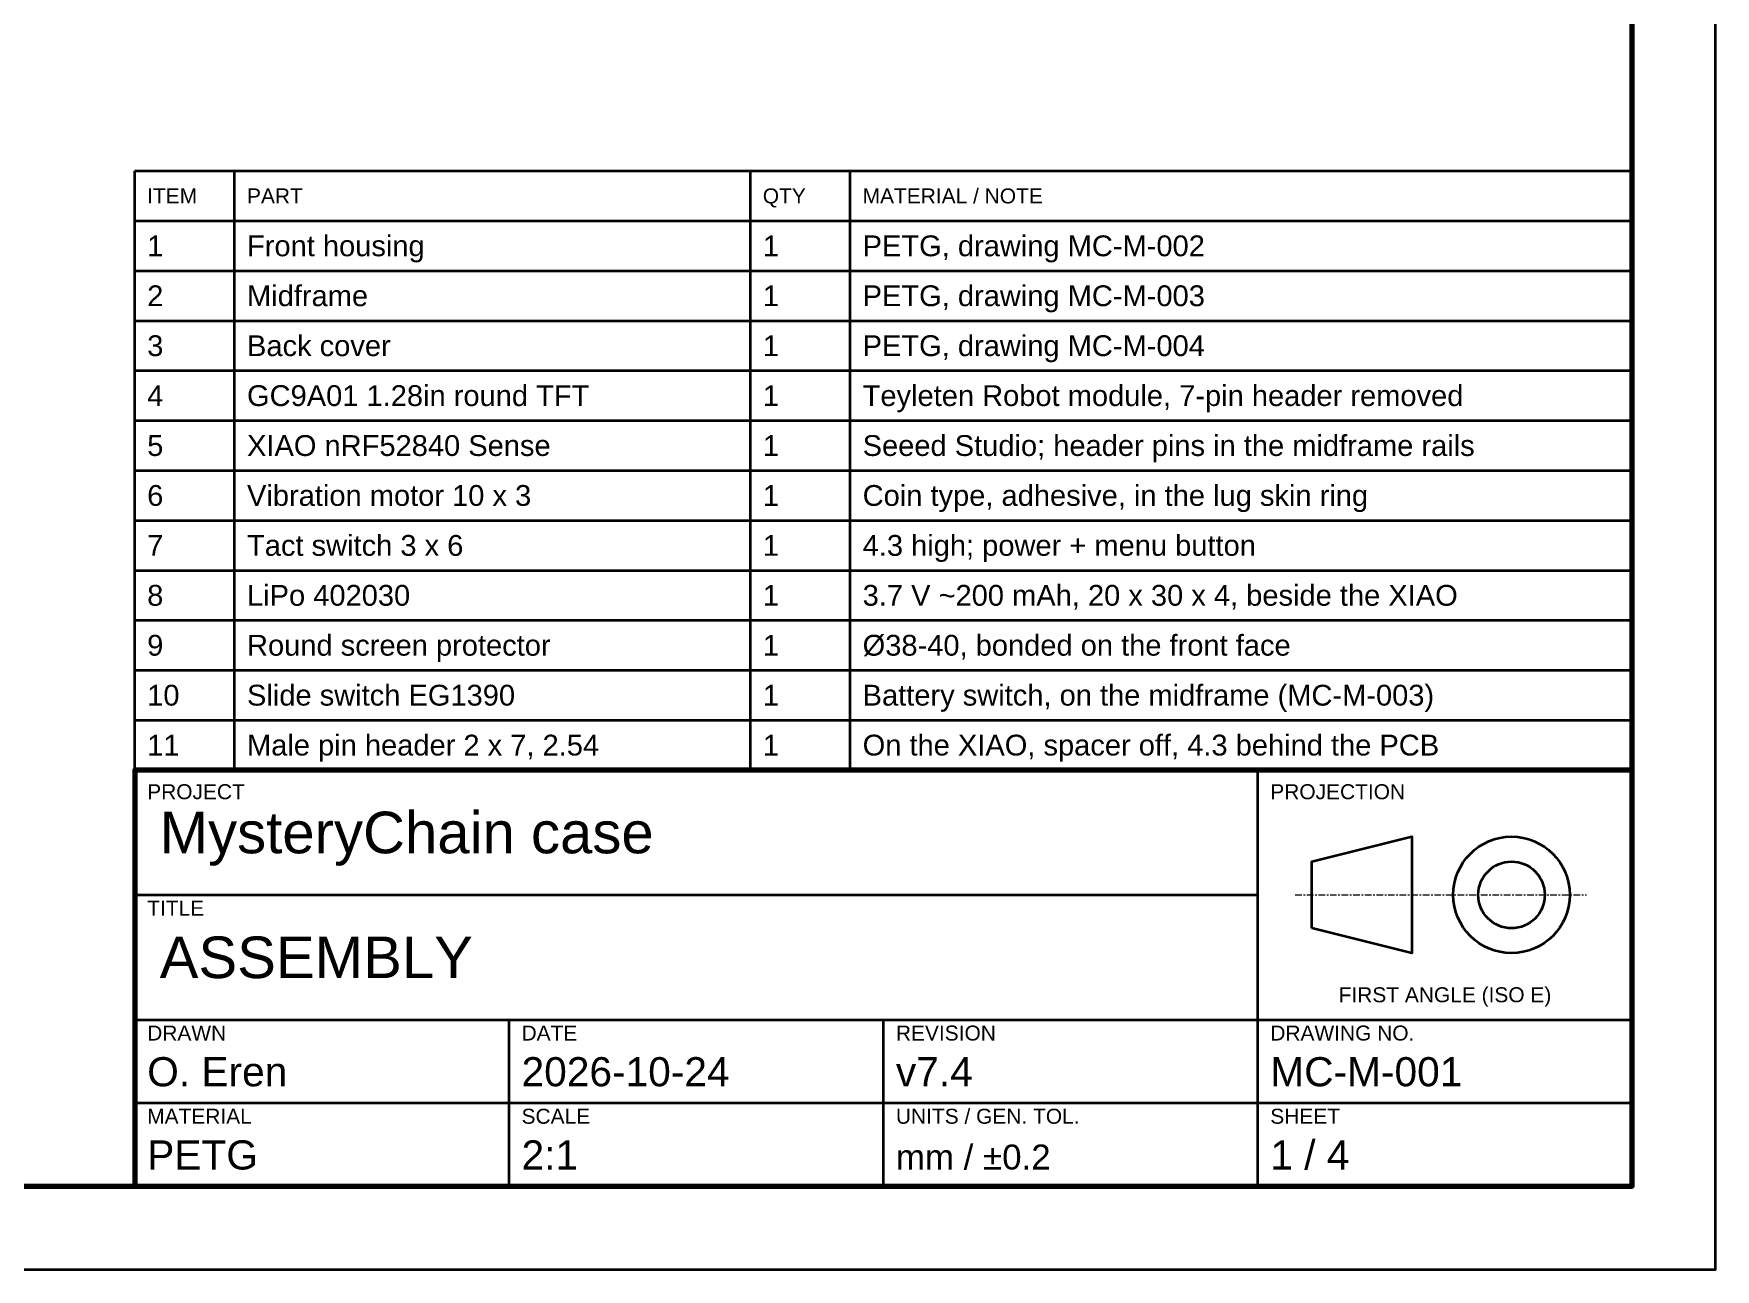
# Model space of a CAD drawing. Header units: millimetres. Extents: x 0 to 900, y 0 to 148.
# Drawn here: x 108.9 to 210, y 0 to 74.2 of the extents above; entities that cross this region are included whole.
import ezdxf
from ezdxf.enums import TextEntityAlignment as Align

# ---------------------------------------------------------------- set-up
doc = ezdxf.new("R2010")
doc.units = ezdxf.units.MM
doc.header["$LTSCALE"] = 0.125
doc.linetypes.add('CENTER', pattern=[5.08, 3.175, -0.635, 0.635, -0.635])
for name, color, linetype, lineweight in [('CENTER', 7, 'CENTER', 18), ('FRAME', 7, 'Continuous', 70), ('TEXT', 7, 'Continuous', 25), ('TITLE', 7, 'Continuous', 35)]:
    doc.layers.add(name, color=color, linetype=linetype, lineweight=lineweight)
doc.styles.add('LiberationSans', font='LiberationSans-Regular.ttf')

msp = doc.modelspace()

# ---------------------------------------------------------------- linework, layer by layer
at = {"layer": 'CENTER'}
msp.add_line((184.75, 22.5), (202.25, 22.5), dxfattribs=at)
at = {"layer": 'FRAME'}
for points in [[(5, 5), (205, 5), (205, 143.5), (5, 143.5)], [(115, 5), (205, 5), (205, 30), (115, 30)]]:
    msp.add_lwpolyline(points, close=True, dxfattribs=at)
at = {"layer": 'TITLE'}
for p, q in [((115, 66), (205, 66)), ((115, 30), (115, 66)), ((121, 30), (121, 66)), ((152, 30), (152, 66)), ((158, 30), (158, 66)), ((205, 30), (205, 66)), ((115, 63), (205, 63)), ((115, 60), (205, 60)), ((115, 57), (205, 57)), ((115, 54), (205, 54)), ((115, 51), (205, 51)), ((115, 48), (205, 48)), ((115, 45), (205, 45)), ((115, 42), (205, 42)), ((115, 39), (205, 39)), ((115, 36), (205, 36)), ((115, 33), (205, 33)), ((115, 30), (205, 30)), ((182.5, 15), (182.5, 30)), ((115, 22.5), (182.5, 22.5)), ((115, 15), (205, 15)), ((137.5, 5), (137.5, 15)), ((160, 5), (160, 15)), ((182.5, 5), (182.5, 15)), ((115, 10), (205, 10))]:
    msp.add_line(p, q, dxfattribs=at)
for points in [[(0, 0), (210, 0), (210, 148.5), (0, 148.5)], [(185.75, 20.5), (185.75, 24.5), (191.75, 26), (191.75, 19)]]:
    msp.add_lwpolyline(points, close=True, dxfattribs=at)
for radius in [3.5, 2]:
    msp.add_circle((197.75, 22.5), radius, dxfattribs=at)

# ---------------------------------------------------------------- texts
at = {"layer": 'TEXT', "style": 'LiberationSans'}
for s, height, p in [('ITEM', 0.9, (115.75, 64.5)), ('PART', 0.9, (121.75, 64.5)), ('QTY', 0.9, (152.75, 64.5)), ('MATERIAL / NOTE', 0.9, (158.75, 64.5)), ('1', 1.25, (115.75, 61.5)), ('Front housing', 1.25, (121.75, 61.5)), ('1', 1.25, (152.75, 61.5)), ('PETG, drawing MC-M-002', 1.25, (158.75, 61.5)), ('2', 1.25, (115.75, 58.5)), ('Midframe', 1.25, (121.75, 58.5)), ('1', 1.25, (152.75, 58.5)), ('PETG, drawing MC-M-003', 1.25, (158.75, 58.5)), ('3', 1.25, (115.75, 55.5)), ('Back cover', 1.25, (121.75, 55.5)), ('1', 1.25, (152.75, 55.5)), ('PETG, drawing MC-M-004', 1.25, (158.75, 55.5)), ('4', 1.25, (115.75, 52.5)), ('GC9A01 1.28in round TFT', 1.25, (121.75, 52.5)), ('1', 1.25, (152.75, 52.5)), ('Teyleten Robot module, 7-pin header removed', 1.25, (158.75, 52.5)), ('5', 1.25, (115.75, 49.5)), ('XIAO nRF52840 Sense', 1.25, (121.75, 49.5)), ('1', 1.25, (152.75, 49.5)), ('Seeed Studio; header pins in the midframe rails', 1.25, (158.75, 49.5)), ('6', 1.25, (115.75, 46.5)), ('Vibration motor 10 x 3', 1.25, (121.75, 46.5)), ('1', 1.25, (152.75, 46.5)), ('Coin type, adhesive, in the lug skin ring', 1.25, (158.75, 46.5)), ('7', 1.25, (115.75, 43.5)), ('Tact switch 3 x 6', 1.25, (121.75, 43.5)), ('1', 1.25, (152.75, 43.5)), ('4.3 high; power + menu button', 1.25, (158.75, 43.5)), ('8', 1.25, (115.75, 40.5)), ('LiPo 402030', 1.25, (121.75, 40.5)), ('1', 1.25, (152.75, 40.5)), ('3.7 V ~200 mAh, 20 x 30 x 4, beside the XIAO', 1.25, (158.75, 40.5)), ('9', 1.25, (115.75, 37.5)), ('Round screen protector', 1.25, (121.75, 37.5)), ('1', 1.25, (152.75, 37.5)), ('%%c38-40, bonded on the front face', 1.25, (158.75, 37.5)), ('10', 1.25, (115.75, 34.5)), ('Slide switch EG1390', 1.25, (121.75, 34.5)), ('1', 1.25, (152.75, 34.5)), ('Battery switch, on the midframe (MC-M-003)', 1.25, (158.75, 34.5)), ('11', 1.25, (115.75, 31.5)), ('Male pin header 2 x 7, 2.54', 1.25, (121.75, 31.5)), ('1', 1.25, (152.75, 31.5)), ('On the XIAO, spacer off, 4.3 behind the PCB', 1.25, (158.75, 31.5))]:
    msp.add_text(s, height=height, dxfattribs=at).set_placement(p, align=Align.MIDDLE_LEFT)
for s, height, p in [('PROJECT', 0.9, (115.75, 28.25)), ('PROJECTION', 0.9, (183.25, 28.25)), ('MysteryChain case', 2.5, (116.5, 25)), ('TITLE', 0.9, (115.75, 21.25)), ('ASSEMBLY', 2.5, (116.5, 17.5)), ('DRAWN', 0.9, (115.75, 13.75)), ('DATE', 0.9, (138.25, 13.75)), ('REVISION', 0.9, (160.75, 13.75)), ('DRAWING NO.', 0.9, (183.25, 13.75)), ('O. Eren', 1.75, (115.75, 11)), ('2026-10-24', 1.75, (138.25, 11)), ('v7.4', 1.75, (160.75, 11)), ('MC-M-001', 1.75, (183.25, 11)), ('MATERIAL', 0.9, (115.75, 8.75)), ('SCALE', 0.9, (138.25, 8.75)), ('UNITS / GEN. TOL.', 0.9, (160.75, 8.75)), ('SHEET', 0.9, (183.25, 8.75)), ('PETG', 1.75, (115.75, 6)), ('2:1', 1.75, (138.25, 6)), ('mm / ±0.2', 1.5, (160.75, 6)), ('1 / 4', 1.75, (183.25, 6))]:
    msp.add_text(s, height=height, dxfattribs=at).set_placement(p)
msp.add_text('FIRST ANGLE (ISO E)', height=0.9, dxfattribs=at).set_placement((193.75, 16.5), align=Align.MIDDLE_CENTER)

doc.saveas('drawing.dxf')
